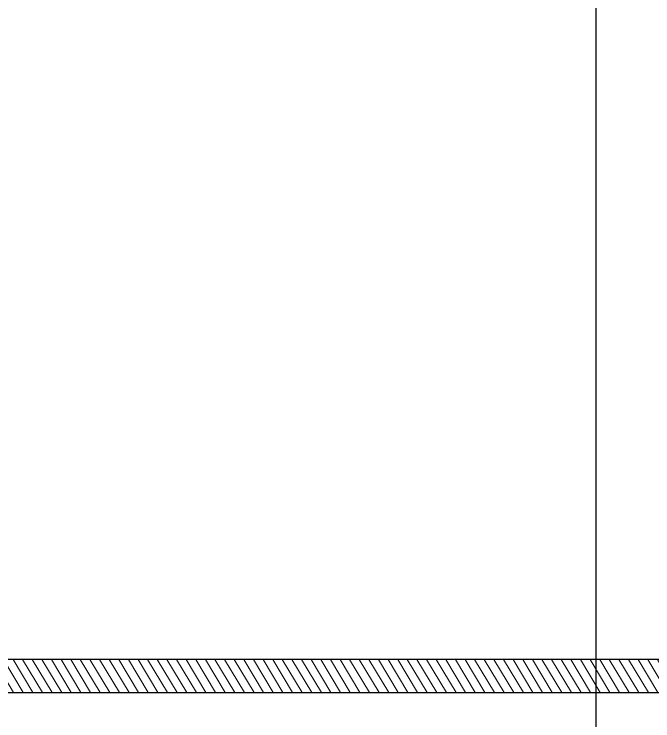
# Model space of a CAD drawing. Header units: inches. Extents: x -12478 to 399182, y -16583 to 525552.
# Drawn here: x 5726 to 6210, y -5782 to -5246 of the extents above; entities that cross this region are included whole.
import ezdxf

# ---------------------------------------------------------------- set-up
doc = ezdxf.new("R2010")
doc.units = ezdxf.units.IN
doc.header["$LTSCALE"] = 1000
doc.header["$MEASUREMENT"] = 0
doc.linetypes.add('DASHED', pattern=[0.75, 0.5, -0.25])
doc.linetypes.add('HIDDEN', pattern=[0.375, 0.25, -0.125])
for name, color, linetype in [('A-Hidden', 8, 'HIDDEN'), ('CQ Grg Gypsum', 41, 'Continuous'), ('Layer3', 3, 'Continuous')]:
    doc.layers.add(name, color=color, linetype=linetype)
doc.layers.add('CQ Gypsum Hatch', color=8, linetype='Continuous', lineweight=20)

msp = doc.modelspace()

# ---------------------------------------------------------------- hatches: boundary and pattern name
at = {"layer": 'CQ Gypsum Hatch'}
h = msp.add_hatch(dxfattribs=at)
h.set_pattern_fill('ANSI31', color=256, scale=50, angle=76.0286, style=0)
h.set_pattern_definition([(121.0285767, (-313674.559, -475838.605), (-5.35568947, -3.22165956), [])])
edge = h.paths.add_edge_path()
edge.add_line((4576.89, -5710.13), (4576.89, -5735.13))
edge.add_line((4576.89, -5735.13), (4596.9, -5735.13))
edge.add_line((4596.9, -5735.13), (4596.9, -5760.13))
edge.add_line((4596.9, -5760.13), (9056.9, -5760.13))
edge.add_line((9056.9, -5760.13), (9056.9, -5735.13))
edge.add_line((9056.9, -5735.13), (9076.9, -5735.13))
edge.add_line((9076.9, -5735.13), (9076.9, -5710.13))
edge.add_line((9076.9, -5710.13), (9031.9, -5710.13))
edge.add_line((9031.9, -5710.13), (9031.9, -5735.13))
edge.add_line((9031.9, -5735.13), (4621.9, -5735.13))
edge.add_line((4621.9, -5735.13), (4621.9, -5710.13))
edge.add_line((4621.9, -5710.13), (4576.89, -5710.13))

# ---------------------------------------------------------------- linework, layer by layer
at = {"layer": 'A-Hidden', "linetype": 'DASHED', "lineweight": 0, "ltscale": 10}
msp.add_line((11428.96, -5760.13, 0), (4241.48, -5760.13, 0), dxfattribs=at)
at = {"layer": 'CQ Grg Gypsum', "elevation": 0}
msp.add_lwpolyline([(4576.89, -5710.13), (4576.89, -5735.13), (4596.9, -5735.13), (4596.9, -5760.13), (9056.9, -5760.13), (9056.9, -5735.13), (9076.9, -5735.13), (9076.9, -5710.13), (9031.9, -5710.13), (9031.9, -5735.13), (4621.9, -5735.13), (4621.9, -5710.13), (4576.89, -5710.13)], dxfattribs=at)
at = {"layer": 'Layer3'}
msp.add_line((6166.9, -4910.63, 0), (6166.9, -7889.05, 0), dxfattribs=at)

doc.saveas('drawing.dxf')
